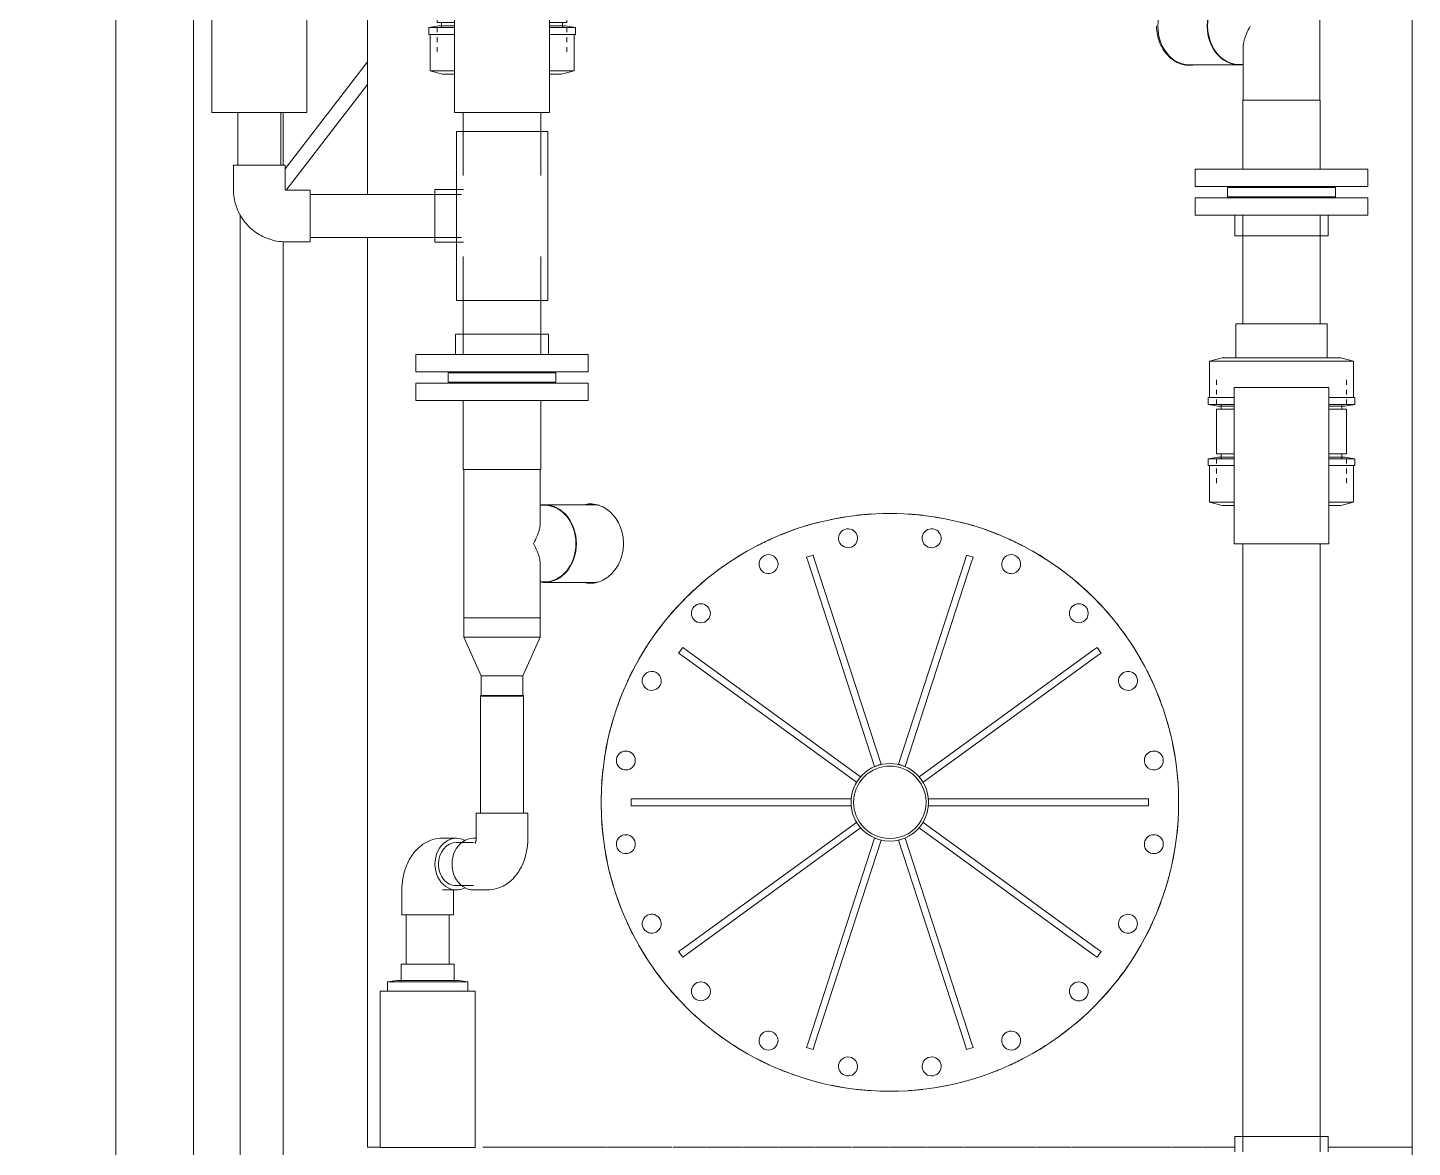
# Model space of a CAD drawing. Header units: millimetres. Extents: x -3824 to 3958, y -576 to 3647.
# Drawn here: x -2217 to -611, y 670 to 1968 of the extents above; entities that cross this region are included whole.
import ezdxf

# ---------------------------------------------------------------- set-up
doc = ezdxf.new("R2010")
doc.units = ezdxf.units.MM
for name, color, linetype, lineweight in [('A_--------_E-', 8, 'Continuous', 9), ('M-_EQPT----_E', 7, 'Continuous', 9), ('M-_WATR----_E', 5, 'Continuous', 9)]:
    doc.layers.add(name, color=color, linetype=linetype, lineweight=lineweight)

# ---------------------------------------------------------------- blocks, each defined once
blk = doc.blocks.new('PNS-0100 MAIN FRAME - ASY PNS-0100 MAIN FRAME_iam-651195-Разрез 2')
at = {"layer": 'A_--------_E-'}
for p, q in [((-1822.8, 1928.7), (-1918.2, 1804.8)), ((-1917.1, 1780), (-1822.8, 1902.4))]:
    blk.add_line(p, q, dxfattribs=at)
blk = doc.blocks.new('PNS-0100 MAIN FRAME - Standard-550811-Разрез 2')
blk.add_blockref('PNS-0100 MAIN FRAME - ASY PNS-0100 MAIN FRAME_iam-651195-Разрез 2', (0, 0))
blk = doc.blocks.new('PNS-Filter column D1200 _180 Left feed 90-50_ - ASY PNS-Filter column D1200_iam-V13-Разрез 2')
at = {"layer": 'A_--------_E-'}
for p, q in [((-610.8, 670.1), (-610.8, 2440.1)), ((-1822.8, 2284.3), (-1822.8, 1775)), ((-1822.8, 1775), (-1822.8, 2284.3)), ((-718.1, 1884.1), (-718.1, 2056.1)), ((-807, 1944.6), (-807, 1884.1)), ((-869.2, 1925.1), (-811.8, 1925.1)), ((-811.8, 1925.7), (-806.9, 1925.7)), ((-807.5, 1884.1), (-807.5, 1804.1)), ((-788.3, 1884.1), (-807.5, 1884.1)), ((-717.5, 1884.1), (-788.3, 1884.1)), ((-717.5, 1804.1), (-717.5, 1884.1)), ((-862.5, 1804.1), (-862.5, 1784.1)), ((-680.6, 1804.1), (-862.5, 1804.1)), ((-662.5, 1804.1), (-680.6, 1804.1)), ((-662.5, 1784.1), (-662.5, 1804.1)), ((-680.6, 1784.1), (-862.5, 1784.1)), ((-662.5, 1784.1), (-680.6, 1784.1)), ((-1822.8, 1725), (-1822.8, 670.1)), ((-1822.8, 670.1), (-1822.8, 1725)), ((-1766.6, 1556.1), (-1766.6, 1536.1)), ((-1766.6, 1556.1), (-1748.5, 1556.1)), ((-1748.5, 1556.1), (-1566.6, 1556.1)), ((-1566.6, 1536.1), (-1566.6, 1556.1)), ((-1766.6, 1536.1), (-1748.5, 1536.1)), ((-1748.5, 1536.1), (-1566.6, 1536.1)), ((-1711.6, 1536.1), (-1711.6, 1456.1)), ((-1621.6, 1456.1), (-1621.6, 1536.1)), ((-1711.6, 1456.1), (-1640.8, 1456.1)), ((-1711.1, 1456.1), (-1711.1, 1284.1)), ((-1640.8, 1456.1), (-1621.6, 1456.1)), ((-1622.2, 1395.6), (-1622.2, 1456.1)), ((-1617.3, 1414.6), (-1622.2, 1414.6)), ((-1559.9, 1415.1), (-1617.3, 1415.1)), ((-1216.8, 1405.1), (-1216.8, 1404.8)), ((-1216.8, 1404.8), (-1216.8, 1405.1)), ((-1305.7, 1356.7), (-1313.3, 1354.2)), ((-1311.6, 1349), (-1313.3, 1354.2)), ((-1305.7, 1356.7), (-1304, 1351.4)), ((-1226.9, 1114.2), (-1304, 1351.4)), ((-1129.6, 1351.4), (-1206.7, 1114.2)), ((-1129.6, 1351.4), (-1127.9, 1356.7)), ((-1120.3, 1354.2), (-1127.9, 1356.7)), ((-1120.3, 1354.2), (-1122, 1349)), ((-1622.2, 1284.1), (-1622.2, 1344.6)), ((-1311.6, 1349), (-1234.5, 1111.7)), ((-1199.1, 1111.7), (-1122, 1349)), ((-1622.2, 1325.7), (-1617.3, 1325.7)), ((-1617.3, 1325.1), (-1559.9, 1325.1)), ((-1711.1, 1284.1), (-1711.1, 1261.6)), ((-1630.2, 1284.1), (-1711.1, 1284.1)), ((-1692.1, 1284.1), (-1711.1, 1284.1)), ((-1622.2, 1284.1), (-1692.1, 1284.1)), ((-1622.2, 1284.1), (-1630.2, 1284.1)), ((-1622.2, 1261.6), (-1622.2, 1284.1)), ((-1711.1, 1261.6), (-1690.8, 1216.6)), ((-1692.1, 1261.6), (-1711.1, 1261.6)), ((-1622.2, 1261.6), (-1692.1, 1261.6)), ((-1642.5, 1216.6), (-1622.2, 1261.6)), ((-1457.1, 1249.7), (-1461.8, 1243.2)), ((-1457.4, 1240), (-1461.8, 1243.2)), ((-1457.4, 1240), (-1255.5, 1093.3)), ((-1457.1, 1249.7), (-1452.7, 1246.5)), ((-1250.8, 1099.8), (-1452.7, 1246.5)), ((-980.9, 1246.5), (-1182.7, 1099.8)), ((-1178, 1093.3), (-976.2, 1240)), ((-980.9, 1246.5), (-976.4, 1249.7)), ((-971.7, 1243.2), (-976.4, 1249.7)), ((-971.7, 1243.2), (-976.2, 1240)), ((-1690.8, 1216.6), (-1690.8, 1194.1)), ((-1680.5, 1216.6), (-1690.8, 1216.6)), ((-1642.5, 1216.6), (-1680.5, 1216.6)), ((-1642.5, 1194.1), (-1642.5, 1216.6)), ((-1234.5, 1111.7), (-1226.9, 1114.2)), ((-1206.7, 1114.2), (-1199.1, 1111.7)), ((-1255.5, 1093.3), (-1250.8, 1099.8)), ((-1182.7, 1099.8), (-1178, 1093.3)), ((-1551.4, 1070.1), (-1551.8, 1070.1)), ((-1551.8, 1070.1), (-1551.4, 1070.1)), ((-1516.8, 1074.1), (-1516.8, 1066.1)), ((-1516.8, 1074.1), (-1511.3, 1074.1)), ((-1511.3, 1066.1), (-1516.8, 1066.1)), ((-1261.8, 1074.1), (-1511.3, 1074.1)), ((-1511.3, 1066.1), (-1261.8, 1066.1)), ((-1261.8, 1066.1), (-1261.8, 1074.1)), ((-922.3, 1074.1), (-1171.8, 1074.1)), ((-1171.8, 1074.1), (-1171.8, 1066.1)), ((-1171.8, 1066.1), (-922.3, 1066.1)), ((-922.3, 1074.1), (-916.8, 1074.1)), ((-916.8, 1066.1), (-922.3, 1066.1)), ((-916.8, 1066.1), (-916.8, 1074.1)), ((-881.8, 1070.1), (-882.1, 1070.1)), ((-881.8, 1070.1), (-882.1, 1070.1)), ((-1255.5, 1046.9), (-1457.4, 900.3)), ((-1250.8, 1040.4), (-1255.5, 1046.9)), ((-1178, 1046.9), (-1182.7, 1040.4)), ((-976.2, 900.3), (-1178, 1046.9)), ((-1452.7, 893.8), (-1250.8, 1040.4)), ((-1234.5, 1028.6), (-1311.6, 791.3)), ((-1226.9, 1026.1), (-1234.5, 1028.6)), ((-1199.1, 1028.6), (-1206.7, 1026.1)), ((-1122, 791.3), (-1199.1, 1028.6)), ((-1182.7, 1040.4), (-980.9, 893.8)), ((-1304, 788.8), (-1226.9, 1026.1)), ((-1206.7, 1026.1), (-1129.6, 788.8)), ((-1461.8, 897), (-1457.4, 900.3)), ((-976.2, 900.3), (-971.7, 897)), ((-1461.8, 897), (-1457.1, 890.6)), ((-1452.7, 893.8), (-1457.1, 890.6)), ((-976.4, 890.6), (-980.9, 893.8)), ((-976.4, 890.6), (-971.7, 897)), ((-1313.3, 786), (-1311.6, 791.3)), ((-1304, 788.8), (-1305.7, 783.6)), ((-1127.9, 783.6), (-1129.6, 788.8)), ((-1122, 791.3), (-1120.3, 786)), ((-1313.3, 786), (-1305.7, 783.6)), ((-1127.9, 783.6), (-1120.3, 786)), ((-1216.8, 735.5), (-1216.8, 735.1)), ((-1216.8, 735.5), (-1216.8, 735.1)), ((-1822.4, 670.1), (-1822.8, 670.1)), ((-1822.8, 670.1), (-1821.3, 670.1)), ((-1819.4, 670.1), (-1821.2, 670.1)), ((-1819.4, 670.1), (-1816.8, 670.1)), ((-1813.2, 670.1), (-1816.6, 670.1)), ((-1813.2, 670.1), (-1809.2, 670.1)), ((-1808, 670.1), (-1808.9, 670.1)), ((-1688.9, 670.1), (-1674.9, 670.1)), ((-1646.1, 670.1), (-1674.9, 670.1)), ((-1670.2, 670.1), (-1646, 670.1)), ((-1614.5, 670.1), (-1645.4, 670.1)), ((-1645.4, 670.1), (-1614.4, 670.1)), ((-1613.8, 670.1), (-1580.8, 670.1)), ((-1580.8, 670.1), (-1613.7, 670.1)), ((-1545.3, 670.1), (-1580.1, 670.1)), ((-1580.1, 670.1), (-1545.3, 670.1)), ((-1508.2, 670.1), (-1544.6, 670.1)), ((-1544.6, 670.1), (-1508.1, 670.1)), ((-1469.5, 670.1), (-1507.4, 670.1)), ((-1507.4, 670.1), (-1469.5, 670.1)), ((-1429.6, 670.1), (-1468.7, 670.1)), ((-1468.7, 670.1), (-1429.6, 670.1)), ((-1388.5, 670.1), (-1428.8, 670.1)), ((-1428.8, 670.1), (-1388.5, 670.1)), ((-1346.6, 670.1), (-1387.7, 670.1)), ((-1387.7, 670.1), (-1346.6, 670.1)), ((-1304.1, 670.1), (-1345.8, 670.1)), ((-1345.8, 670.1), (-1304.1, 670.1)), ((-1261.1, 670.1), (-1303.3, 670.1)), ((-1303.3, 670.1), (-1261.1, 670.1)), ((-1217.8, 670.1), (-1260.3, 670.1)), ((-1260.3, 670.1), (-1217.8, 670.1)), ((-1174.6, 670.1), (-1217.1, 670.1)), ((-1217.1, 670.1), (-1174.6, 670.1)), ((-1131.6, 670.1), (-1173.8, 670.1)), ((-1173.8, 670.1), (-1131.6, 670.1)), ((-1089, 670.1), (-1130.8, 670.1)), ((-1130.8, 670.1), (-1089, 670.1)), ((-1047.1, 670.1), (-1088.3, 670.1)), ((-1088.3, 670.1), (-1047.1, 670.1)), ((-1006, 670.1), (-1046.4, 670.1)), ((-1046.4, 670.1), (-1006, 670.1)), ((-966, 670.1), (-1005.3, 670.1)), ((-1005.3, 670.1), (-966, 670.1)), ((-927.3, 670.1), (-965.4, 670.1)), ((-965.3, 670.1), (-927.3, 670.1)), ((-890, 670.1), (-926.7, 670.1)), ((-926.7, 670.1), (-890.1, 670.1)), ((-854.5, 670.1), (-889.5, 670.1)), ((-889.5, 670.1), (-854.5, 670.1)), ((-820.7, 670.1), (-853.9, 670.1)), ((-853.9, 670.1), (-820.7, 670.1)), ((-816.4, 670.1), (-820.2, 670.1)), ((-820.2, 670.1), (-816.4, 670.1)), ((-707.5, 670.1), (-708.5, 670.1)), ((-708.5, 670.1), (-707.6, 670.1)), ((-685.4, 670.1), (-707.2, 670.1)), ((-707.2, 670.1), (-685.4, 670.1)), ((-666, 670.1), (-685.1, 670.1)), ((-685.1, 670.1), (-666, 670.1)), ((-658.6, 670.1), (-665.7, 670.1)), ((-658.6, 670.1), (-649.4, 670.1)), ((-642, 670.1), (-649.2, 670.1)), ((-642, 670.1), (-635.6, 670.1)), ((-629.7, 670.1), (-635.5, 670.1)), ((-629.7, 670.1), (-624.9, 670.1)), ((-620.5, 670.1), (-624.7, 670.1)), ((-620.5, 670.1), (-617.1, 670.1)), ((-614.3, 670.1), (-617, 670.1)), ((-614.3, 670.1), (-612.4, 670.1)), ((-611.2, 670.1), (-612.4, 670.1)), ((-611.2, 670.1), (-610.8, 670.1)), ((-610.8, 640.1), (-610.8, 670.1))]:
    blk.add_line(p, q, dxfattribs=at)
for centre, radius, start, end in [((-1216.8, 1070.1), 335, 45, 225), ((-1216.8, 1070.1), 335, 98.9209, 101.7426), ((-1216.8, 1070.1), 335, 93.7609, 96.5692), ((-1216.8, 1070.1), 335, 90, 91.402), ((-1216.8, 1070.1), 335, 88.598, 90), ((-1216.8, 1070.1), 335, 83.4308, 86.2391), ((-1216.8, 1070.1), 335, 78.2574, 81.0791), ((-1216.8, 1070.1), 335, 109.2347, 112.1246), ((-1216.8, 1070.1), 335, 104.0786, 106.9256), ((-1265.3, 1376.3), 11, 99, 279), ((-1265.3, 1376.3), 11, 279, 99), ((-1168.3, 1376.3), 11, 81, 261), ((-1168.3, 1376.3), 11, 261, 81), ((-1216.8, 1070.1), 335, 73.0744, 75.9214), ((-1216.8, 1070.1), 335, 67.8754, 70.7653), ((-1216.8, 1070.1), 335, 114.421, 117.3533), ((-1216.8, 1070.1), 335, 62.6467, 65.579), ((-1216.8, 1070.1), 335, 119.5432, 122.6473), ((-1357.5, 1346.3), 11, 117, 297), ((-1357.5, 1346.3), 11, 297, 117), ((-1076.1, 1346.3), 11, 63, 243), ((-1076.1, 1346.3), 11, 243, 63), ((-1216.8, 1070.1), 335, 57.3527, 60.4568), ((-1216.8, 1070.1), 335, 124.6961, 128.1374), ((-1216.8, 1070.1), 335, 51.8626, 55.3039), ((-1216.8, 1070.1), 335, 129.8483, 140.1517), ((-1216.8, 1070.1), 335, 39.8483, 50.1517), ((-1216.8, 1070.1), 335, 225, 45), ((-1436, 1289.3), 11, 135, 315), ((-1436, 1289.3), 11, 315, 135), ((-997.6, 1289.3), 11, 45, 225), ((-997.6, 1289.3), 11, 225, 45), ((-1216.8, 1070.1), 335, 141.8626, 145.3039), ((-1216.8, 1070.1), 335, 34.6961, 38.1374), ((-1216.8, 1070.1), 335, 147.3527, 150.4568), ((-1216.8, 1070.1), 335, 29.5432, 32.6473), ((-1216.8, 1070.1), 335, 152.6467, 155.6106), ((-1493, 1210.9), 11, 333, 153), ((-940.6, 1210.9), 11, 27, 207), ((-1216.8, 1070.1), 335, 24.3894, 27.3533), ((-1493, 1210.9), 11, 153, 333), ((-940.6, 1210.9), 11, 207, 27), ((-1216.8, 1070.1), 335, 157.8754, 160.7653), ((-1216.8, 1070.1), 335, 19.2347, 22.1246), ((-1216.8, 1070.1), 335, 163.0744, 165.9214), ((-1216.8, 1070.1), 335, 14.0786, 16.9256), ((-1216.8, 1070.1), 335, 168.2574, 171.0791), ((-1523, 1118.6), 11, 351, 171), ((-910.6, 1118.6), 11, 9, 189), ((-1216.8, 1070.1), 335, 8.9209, 11.7426), ((-1216.8, 1070.1), 335, 173.4308, 176.2391), ((-1523, 1118.6), 11, 171, 351), ((-1216.8, 1070.1), 45, 45, 225), ((-1216.8, 1070.1), 42, 45, 225), ((-910.6, 1118.6), 11, 189, 9), ((-1216.8, 1070.1), 335, 3.7609, 6.5692), ((-1216.8, 1070.1), 45, 225, 45), ((-1216.8, 1070.1), 42, 225, 45), ((-1216.8, 1070.1), 335, 178.598, 180), ((-1216.8, 1070.1), 335, 0, 1.402), ((-1216.8, 1070.1), 335, 180, 181.402), ((-1216.8, 1070.1), 335, 358.598, 360), ((-1216.8, 1070.1), 335, 183.7609, 186.5692), ((-1216.8, 1070.1), 335, 353.4308, 356.2391), ((-1523, 1021.6), 11, 9, 189), ((-910.6, 1021.6), 11, 351, 171), ((-1216.8, 1070.1), 335, 188.9209, 191.7426), ((-1523, 1021.6), 11, 189, 9), ((-910.6, 1021.6), 11, 171, 351), ((-1216.8, 1070.1), 335, 348.2574, 351.0791), ((-1216.8, 1070.1), 335, 194.0786, 196.9256), ((-1216.8, 1070.1), 335, 343.0744, 345.9214), ((-1216.8, 1070.1), 335, 199.2347, 202.1246), ((-1216.8, 1070.1), 335, 337.8754, 340.7653), ((-1216.8, 1070.1), 335, 204.3894, 207.3533), ((-1493, 929.4), 11, 27, 207), ((-1493, 929.4), 11, 207, 27), ((-940.6, 929.4), 11, 153, 333), ((-940.6, 929.4), 11, 333, 153), ((-1216.8, 1070.1), 335, 332.6467, 335.6106), ((-1216.8, 1070.1), 335, 209.5432, 212.6473), ((-1216.8, 1070.1), 335, 327.3527, 330.4568), ((-1216.8, 1070.1), 335, 214.6961, 218.1374), ((-1216.8, 1070.1), 335, 321.8626, 325.3039), ((-1216.8, 1070.1), 335, 219.8483, 230.1517), ((-1436, 850.9), 11, 45, 225), ((-1436, 850.9), 11, 225, 45), ((-997.6, 850.9), 11, 135, 315), ((-997.6, 850.9), 11, 315, 135), ((-1216.8, 1070.1), 335, 309.8483, 320.1517), ((-1216.8, 1070.1), 335, 231.8626, 235.3039), ((-1357.5, 793.9), 11, 63, 243), ((-1357.5, 793.9), 11, 243, 63), ((-1076.1, 793.9), 11, 117, 297), ((-1076.1, 793.9), 11, 297, 117), ((-1216.8, 1070.1), 335, 304.6961, 308.1374), ((-1216.8, 1070.1), 335, 237.3527, 240.4568), ((-1216.8, 1070.1), 335, 299.5432, 302.6473), ((-1216.8, 1070.1), 335, 242.6467, 245.6106), ((-1265.3, 763.9), 11, 81, 261), ((-1265.3, 763.9), 11, 261, 81), ((-1168.3, 763.9), 11, 99, 279), ((-1168.3, 763.9), 11, 279, 99), ((-1216.8, 1070.1), 335, 294.3894, 297.3533), ((-1216.8, 1070.1), 335, 247.8754, 250.7653), ((-1216.8, 1070.1), 335, 289.2347, 292.1246), ((-1216.8, 1070.1), 335, 253.0744, 255.9214), ((-1216.8, 1070.1), 335, 258.2574, 261.0791), ((-1216.8, 1070.1), 335, 278.9209, 281.7426), ((-1216.8, 1070.1), 335, 284.0786, 286.9256), ((-1216.8, 1070.1), 335, 263.4308, 266.2391), ((-1216.8, 1070.1), 335, 268.598, 270), ((-1216.8, 1070.1), 335, 270, 271.402), ((-1216.8, 1070.1), 335, 273.7609, 276.5692)]:
    blk.add_arc(centre, radius, start, end, dxfattribs=at)
for centre, major_axis, start_param, end_param in [((-869.2, 1970.1), (0, 45), 0, 3.141593), ((-811.8, 1970.1), (0, 45), 0, 3.141593), ((-811.8, 1970.1), (0, 44.4), 0, 3.141593), ((-811.8, 1970.1), (0, 45), 3.141593, 3.235499), ((-1617.3, 1370.1), (0, 45), 0, 0.093906), ((-1617.3, 1370.1), (0, 45), 3.141593, 6.283185), ((-1617.3, 1370.1), (0, 44.4), 3.141593, 6.283185), ((-1559.9, 1370.1), (0, 45), 6.123607, 6.283185), ((-1617.3, 1370.1), (0, 45), 3.047687, 3.141593), ((-1559.9, 1370.1), (0, 45), 3.141593, 3.301171)]:
    blk.add_ellipse(centre, major_axis=major_axis, ratio=0.819152, start_param=start_param, end_param=end_param, dxfattribs=at)
for points in [[(-877.4, 1925.7), (-880.2, 1926.5), (-885.7, 1928.8), (-893.1, 1934.4), (-899.2, 1941.6), (-903.8, 1950.2), (-906.8, 1959.9), (-907.4, 1966.7), (-907.5, 1970.1)], [(-870.9, 1924.7), (-870.3, 1924.7), (-869.8, 1924.8), (-869.2, 1924.8)], [(-1562.7, 1416.1), (-1564.5, 1416), (-1566.4, 1415.7), (-1568.3, 1415.2)], [(-1556, 1415), (-1553.3, 1414.2), (-1547.7, 1411.9), (-1540.2, 1406.3), (-1534, 1399), (-1529.3, 1390.3), (-1526.4, 1380.5), (-1525.7, 1373.6), (-1525.7, 1370.1)], [(-1525.7, 1370.1), (-1525.7, 1366.7), (-1526.4, 1359.7), (-1529.3, 1349.9), (-1534, 1341.3), (-1540.2, 1334), (-1547.7, 1328.3), (-1553.3, 1326), (-1556, 1325.3)], [(-1568.3, 1325), (-1566.4, 1324.6), (-1564.5, 1324.3), (-1562.7, 1324.2)]]:
    blk.add_open_spline(points, degree=3, dxfattribs=at)
for points, knots in [([(-798.9, 1970.1), (-800.6, 1967.1), (-802.7, 1962.7), (-804.8, 1957.1), (-806, 1953.1), (-806.7, 1949.2), (-806.9, 1946.4), (-807, 1944.9), (-807, 1944.6)], [0, 0, 0, 0, 0.125, 0.1875, 0.25, 0.3125, 0.375, 0.3888889, 0.3888889, 0.3888889, 0.3888889]), ([(-865.5, 1924.9), (-866.8, 1924.7), (-870.7, 1924.5), (-874.7, 1925), (-877.4, 1925.7)], [-0.5320404, -0.5320404, -0.5320404, -0.5320404, -0.5, -0.4285714, -0.4285714, -0.4285714, -0.4285714]), ([(-1571.7, 1415.2), (-1569.3, 1415.8), (-1564.1, 1416.5), (-1558.8, 1415.8), (-1556, 1415)], [-0.5633835, -0.5633835, -0.5633835, -0.5633835, -0.5, -0.4285714, -0.4285714, -0.4285714, -0.4285714]), ([(-1630.2, 1370.1), (-1628.5, 1373.2), (-1626.4, 1377.6), (-1624.3, 1383.2), (-1623.1, 1387.2), (-1622.4, 1391.1), (-1622.2, 1393.9), (-1622.2, 1395.4), (-1622.2, 1395.6)], [0, 0, 0, 0, 0.125, 0.1875, 0.25, 0.3125, 0.375, 0.3888889, 0.3888889, 0.3888889, 0.3888889]), ([(-1622.2, 1344.6), (-1622.2, 1344.9), (-1622.2, 1346.4), (-1622.4, 1349.2), (-1623.1, 1353.1), (-1624.3, 1357.1), (-1626.4, 1362.7), (-1628.5, 1367.1), (-1630.2, 1370.1)], [0.6111111, 0.6111111, 0.6111111, 0.6111111, 0.625, 0.6875, 0.75, 0.8125, 0.875, 1, 1, 1, 1]), ([(-1556, 1325.3), (-1558.8, 1324.5), (-1564.1, 1323.8), (-1569.3, 1324.4), (-1571.7, 1325)], [-0.5714286, -0.5714286, -0.5714286, -0.5714286, -0.5, -0.4366165, -0.4366165, -0.4366165, -0.4366165])]:
    blk.add_open_spline(points, degree=3, knots=knots, dxfattribs=at)
blk = doc.blocks.new('PNS-Filter column D1200 _180 Left feed 90-50_ - Standard-V14-Разрез 2')
at = {"layer": 'M-_EQPT----_E'}
for p, q in [((-807.5, 1784.1), (-807.5, 1783.1)), ((-717.5, 1783.1), (-717.5, 1784.1)), ((-1711.6, 1557.1), (-1711.6, 1556.1)), ((-1621.6, 1556.1), (-1621.6, 1557.1)), ((-1691.6, 1194.1), (-1691.6, 1193.1)), ((-1680.9, 1194.1), (-1691.6, 1194.1)), ((-1691.6, 1193.1), (-1690.9, 1193.1)), ((-1690.1, 1193.1), (-1688.8, 1193.1)), ((-1687.1, 1193.1), (-1685, 1193.1)), ((-1682.7, 1193.1), (-1680.9, 1193.1)), ((-1641.7, 1194.1), (-1680.9, 1194.1)), ((-1680.9, 1193.1), (-1680, 1193.1)), ((-1677.2, 1193.1), (-1674.1, 1193.1)), ((-1671, 1193.1), (-1667.7, 1193.1)), ((-1664.4, 1193.1), (-1661.2, 1193.1)), ((-1658.1, 1193.1), (-1655.1, 1193.1)), ((-1652.3, 1193.1), (-1649.7, 1193.1)), ((-1647.5, 1193.1), (-1645.5, 1193.1)), ((-1644, 1193.1), (-1642.8, 1193.1)), ((-1642, 1193.1), (-1641.7, 1193.1)), ((-1641.6, 1193.1), (-1641.6, 1194.1))]:
    blk.add_line(p, q, dxfattribs=at)
blk.add_blockref('PNS-Filter column D1200 _180 Left feed 90-50_ - ASY PNS-Filter column D1200_iam-V13-Разрез 2', (0, 0))
blk = doc.blocks.new('COMER_industrial series - BVI10-EL090-345467-Разрез 2')
at = {"layer": 'M-_WATR----_E', "color": 33, "lineweight": 20}
for p, q in [((-815.3, 1625), (-815.3, 1585.6)), ((-815.3, 1625), (-709.7, 1625)), ((-709.7, 1585.6), (-709.7, 1625)), ((-831.5, 1585.6), (-846, 1581.7)), ((-846, 1581.7), (-846, 1539.5)), ((-679, 1581.7), (-846, 1581.7)), ((-693.5, 1585.6), (-831.5, 1585.6)), ((-679, 1581.7), (-693.5, 1585.6)), ((-679, 1539.5), (-679, 1581.7)), ((-837.8, 1559.8), (-837.8, 1554.2)), ((-687.3, 1554.2), (-687.3, 1559.8)), ((-837.8, 1548.5), (-837.8, 1542.8)), ((-817.5, 1551), (-817.5, 1370)), ((-707.5, 1551), (-817.5, 1551)), ((-707.5, 1370), (-707.5, 1551)), ((-687.3, 1542.8), (-687.3, 1548.5)), ((-847.5, 1539.5), (-847.5, 1531.5)), ((-817.5, 1539.5), (-847.5, 1539.5)), ((-847.5, 1531.5), (-836, 1529.5)), ((-817.5, 1531.5), (-847.5, 1531.5)), ((-837.8, 1537.1), (-837.8, 1531.5)), ((-837.8, 1525.8), (-837.8, 1474.2)), ((-837.8, 1525.8), (-817.7, 1525.8)), ((-836, 1529.5), (-817.7, 1529.5)), ((-832.6, 1530.9), (-832.6, 1525.8)), ((-677.5, 1539.5), (-707.5, 1539.5)), ((-677.5, 1531.5), (-707.5, 1531.5)), ((-707.3, 1529.5), (-689, 1529.5)), ((-707.3, 1525.8), (-687.3, 1525.8)), ((-692.4, 1525.8), (-692.4, 1530.9)), ((-689, 1529.5), (-677.5, 1531.5)), ((-687.3, 1531.5), (-687.3, 1537.1)), ((-687.3, 1474.2), (-687.3, 1525.8)), ((-677.5, 1531.5), (-677.5, 1539.5)), ((-836, 1470.5), (-847.5, 1468.5)), ((-847.5, 1468.5), (-847.5, 1460.5)), ((-847.5, 1468.5), (-817.5, 1468.5)), ((-817.7, 1474.2), (-837.8, 1474.2)), ((-837.8, 1468.5), (-837.8, 1462.9)), ((-817.7, 1470.5), (-836, 1470.5)), ((-832.6, 1474.2), (-832.6, 1469.1)), ((-707.5, 1468.5), (-677.5, 1468.5)), ((-687.3, 1474.2), (-707.3, 1474.2)), ((-689, 1470.5), (-707.3, 1470.5)), ((-692.4, 1469.1), (-692.4, 1474.2)), ((-677.5, 1468.5), (-689, 1470.5)), ((-687.3, 1462.9), (-687.3, 1468.5)), ((-677.5, 1460.5), (-677.5, 1468.5)), ((-847.5, 1460.5), (-817.5, 1460.5)), ((-846, 1460.5), (-846, 1418.3)), ((-837.8, 1457.2), (-837.8, 1451.5)), ((-837.8, 1445.8), (-837.8, 1440.2)), ((-707.5, 1460.5), (-677.5, 1460.5)), ((-687.3, 1451.5), (-687.3, 1457.2)), ((-687.3, 1440.2), (-687.3, 1445.8)), ((-679, 1418.3), (-679, 1460.5)), ((-846, 1418.3), (-831.5, 1414.4)), ((-846, 1418.3), (-817.6, 1418.3)), ((-831.5, 1414.4), (-817.7, 1414.4)), ((-707.4, 1418.3), (-679, 1418.3)), ((-707.3, 1414.4), (-693.5, 1414.4)), ((-693.5, 1414.4), (-679, 1418.3)), ((-817.5, 1370), (-707.5, 1370))]:
    blk.add_line(p, q, dxfattribs=at)
blk = doc.blocks.new('Бочка фильтра - Бочка фильтра-V20-Разрез 2')
at = {"layer": 'M-_EQPT----_E'}
blk.add_line((-2446.8, 1879.9), (-2446.8, 540.1), dxfattribs=at)
at = {"layer": 'M-_EQPT----_E', "flags": 128}
for points in [[(-2446.8, 1879.9), (-2446.7, 1885.1), (-2446.4, 1890.3), (-2445.8, 1895.5), (-2445.1, 1900.6), (-2444.2, 1905.7), (-2443, 1910.8), (-2441.7, 1915.8), (-2440.2, 1920.8), (-2438.4, 1925.7), (-2436.5, 1930.5), (-2434.4, 1935.3), (-2432.1, 1940), (-2429.6, 1944.5), (-2426.9, 1949), (-2424, 1953.3), (-2421, 1957.6), (-2417.8, 1961.7), (-2414.5, 1965.7), (-2411, 1969.5), (-2407.3, 1973.2), (-2403.5, 1976.8), (-2399.6, 1980.2), (-2395.5, 1983.4), (-2391.3, 1986.5), (-2387, 1989.4), (-2382.5, 1992.1), (-2378, 1994.6), (-2373.3, 1997), (-2368.6, 1999.2), (-2363.8, 2001.2), (-2358.9, 2002.9), (-2354, 2004.5), (-2348.9, 2005.9), (-2343.9, 2007.1), (-2338.8, 2008.1), (-2333.6, 2008.9), (-2328.4, 2009.5), (-2323.3, 2009.8), (-2318.1, 2010), (-2316.6, 2010)], [(-2114.5, 2010), (-2116.8, 2010), (-2120.4, 2010), (-2124.2, 2010), (-2128, 2010), (-2132, 2010), (-2136.1, 2010), (-2140.3, 2010), (-2144.5, 2010), (-2148.9, 2010), (-2153.3, 2010), (-2157.8, 2010), (-2162.4, 2010), (-2167, 2010), (-2171.7, 2010), (-2176.4, 2010), (-2181.1, 2010), (-2185.9, 2010), (-2190.7, 2010), (-2195.5, 2010), (-2200.3, 2010), (-2205.1, 2010), (-2209.8, 2010), (-2214.6, 2010), (-2219.3, 2010), (-2224, 2010), (-2228.7, 2010), (-2233.3, 2010), (-2237.8, 2010), (-2242.3, 2010), (-2246.7, 2010), (-2251, 2010), (-2255.2, 2010), (-2259.4, 2010), (-2263.4, 2010), (-2267.3, 2010), (-2271.1, 2010), (-2274.8, 2010), (-2278.4, 2010), (-2281.9, 2010), (-2285.2, 2010), (-2288.3, 2010), (-2291.4, 2010), (-2294.2, 2010), (-2296.9, 2010), (-2299.5, 2010), (-2301.9, 2010), (-2304.1, 2010), (-2306.2, 2010), (-2308, 2010), (-2309.7, 2010), (-2311.2, 2010), (-2312.6, 2010), (-2313.7, 2010), (-2314.7, 2010), (-2315.4, 2010), (-2316, 2010), (-2316.4, 2010), (-2316.6, 2010), (-2316.6, 2010)], [(-2316.6, 2010), (-2316.6, 2010), (-2316.3, 2010), (-2315.8, 2010), (-2315.1, 2010), (-2314.3, 2010), (-2313.2, 2010), (-2312, 2010), (-2310.6, 2010), (-2309, 2010), (-2307.2, 2010), (-2305.2, 2010), (-2303.1, 2010), (-2301.2, 2010)], [(-2024.5, 1999), (-2021.5, 1997.6), (-2016.8, 1995.3), (-2012.2, 1992.8), (-2007.8, 1990.1), (-2003.4, 1987.3)], [(-2316.6, 410), (-2321.9, 410.1), (-2327, 410.4), (-2332.2, 410.9), (-2337.4, 411.7), (-2342.5, 412.6), (-2347.6, 413.7), (-2352.6, 415.1), (-2357.6, 416.6), (-2362.5, 418.3), (-2367.3, 420.3), (-2372.1, 422.4), (-2376.7, 424.7), (-2381.3, 427.2), (-2385.8, 429.9), (-2390.1, 432.7), (-2394.4, 435.8), (-2398.5, 438.9), (-2402.5, 442.3), (-2406.3, 445.8), (-2410, 449.5), (-2413.5, 453.3), (-2416.9, 457.2), (-2420.2, 461.3), (-2423.2, 465.5), (-2426.1, 469.8), (-2428.9, 474.3), (-2431.4, 478.8), (-2433.8, 483.4), (-2435.9, 488.2), (-2437.9, 493), (-2439.7, 497.9), (-2441.3, 502.8), (-2442.7, 507.8), (-2443.9, 512.9), (-2444.9, 518), (-2445.7, 523.2), (-2446.2, 528.3), (-2446.6, 533.5), (-2446.8, 538.7), (-2446.8, 540.1)], [(-1970.5, 465.3), (-1972.5, 462.4), (-1975.7, 458.3), (-1979.1, 454.3), (-1982.6, 450.5), (-1986.2, 446.8), (-1990, 443.2), (-1994, 439.8), (-1998.1, 436.6), (-2002.3, 433.5), (-2006.6, 430.6), (-2011, 427.9), (-2015.6, 425.4), (-2020.2, 423), (-2024.5, 421)], [(-2316.6, 410), (-2316.6, 410), (-2316.3, 410), (-2315.8, 410), (-2315.1, 410), (-2314.3, 410), (-2313.2, 410), (-2312, 410), (-2310.6, 410), (-2309, 410), (-2307.2, 410), (-2305.2, 410), (-2303.1, 410), (-2300.8, 410), (-2298.3, 410), (-2295.7, 410), (-2292.9, 410), (-2290, 410), (-2286.9, 410), (-2283.7, 410), (-2280.3, 410), (-2276.8, 410), (-2273.2, 410), (-2269.4, 410), (-2265.5, 410), (-2261.5, 410), (-2257.5, 410), (-2253.3, 410), (-2249, 410), (-2244.6, 410), (-2240.2, 410), (-2235.7, 410), (-2231.1, 410), (-2226.5, 410), (-2221.9, 410), (-2217.1, 410), (-2212.4, 410), (-2207.6, 410), (-2202.9, 410), (-2198.1, 410), (-2193.3, 410), (-2188.5, 410), (-2183.7, 410), (-2179, 410), (-2174.2, 410), (-2169.5, 410), (-2164.9, 410), (-2160.3, 410), (-2155.8, 410), (-2151.3, 410), (-2146.9, 410), (-2142.6, 410), (-2138.3, 410), (-2134.2, 410), (-2130.2, 410), (-2126.2, 410), (-2122.4, 410), (-2118.7, 410), (-2115.1, 410), (-2114.5, 410)], [(-2301.2, 410), (-2301.9, 410), (-2304.1, 410), (-2306.2, 410), (-2308, 410), (-2309.7, 410), (-2311.2, 410), (-2312.6, 410), (-2313.7, 410), (-2314.7, 410), (-2315.4, 410), (-2316, 410), (-2316.4, 410), (-2316.6, 410), (-2316.6, 410)]]:
    blk.add_lwpolyline(points, dxfattribs=at)
blk = doc.blocks.new('COMER_ST10_BR00_U-PVC бурт под фланец с гладкой поверхностью red - DN20 - DN225-872135-Разрез 2')
at = {"layer": 'M-_WATR----_E', "color": 33, "lineweight": 20}
for p, q in [((-825, 1783.1), (-825, 1772.1)), ((-700, 1783.1), (-825, 1783.1)), ((-700, 1772.1), (-700, 1783.1)), ((-825, 1772.1), (-700, 1772.1)), ((-816.5, 1772.1), (-816.5, 1771.1)), ((-708.5, 1771.1), (-708.5, 1772.1)), ((-816.5, 1751.1), (-816.5, 1727.1)), ((-708.5, 1727.1), (-708.5, 1751.1)), ((-816.5, 1727.1), (-708.5, 1727.1))]:
    blk.add_line(p, q, dxfattribs=at)
blk = doc.blocks.new('COMER_BR00_U-PVC свободный фланец red - DN15 - DN200-V28-Разрез 2')
at = {"layer": 'M-_WATR----_E', "lineweight": 20}
for p, q in [((-862.5, 1771.1), (-862.5, 1751.1)), ((-662.5, 1771.1), (-862.5, 1771.1)), ((-662.5, 1751.1), (-662.5, 1771.1)), ((-862.5, 1751.1), (-662.5, 1751.1))]:
    blk.add_line(p, q, dxfattribs=at)
blk = doc.blocks.new('COMER_ST10_U-PVC бурт под фланец с гладкой поверхностью red - DN20 - DN225-877299-Разрез 2')
at = {"layer": 'M-_WATR----_E', "lineweight": 20}
for p, q in [((675, 573.5), (675, 562.5)), ((692.8, 573.5), (675, 573.5)), ((675, 562.5), (701.4, 562.5)), ((683.5, 562.5), (683.5, 555)), ((773.6, 562.5), (800, 562.5)), ((800, 573.5), (782.2, 573.5)), ((791.5, 555), (791.5, 562.5)), ((800, 562.5), (800, 573.5)), ((683.5, 535), (683.5, 517.5)), ((791.5, 517.5), (791.5, 535)), ((683.5, 517.5), (791.5, 517.5))]:
    blk.add_line(p, q, dxfattribs=at)
blk = doc.blocks.new('COMER_EL50_U-PVC отвод 90 - DN16-DN315 _Grey_-936263-Разрез 2')
at = {"layer": 'M-_WATR----_E', "color": 40, "lineweight": 20}
for p, q in [((-219.6, 1028.5), (-235.5, 1028.5)), ((-282.8, 967.7), (-282.8, 939.5)), ((-235.5, 968.5), (-219.6, 968.5)), ((-222.8, 939.5), (-222.8, 967.7))]:
    blk.add_line(p, q, dxfattribs=at)
at = {"layer": 'M-_WATR----_E', "color": 40, "lineweight": 20, "flags": 128}
for points in [[(-235.5, 1028.5), (-238.3, 1028.4), (-241.1, 1028.1), (-243.8, 1027.6), (-246.5, 1027), (-249.1, 1026.1), (-251.5, 1025.1), (-253.9, 1024), (-256.1, 1022.8), (-258.3, 1021.5), (-260.2, 1020.1), (-262.1, 1018.6), (-263.8, 1017), (-265.5, 1015.5), (-267, 1013.8), (-268.4, 1012.2), (-269.8, 1010.5), (-271, 1008.8), (-272.1, 1007.1), (-273.2, 1005.3), (-274.2, 1003.6), (-275.2, 1001.8), (-276, 1000), (-276.8, 998.2), (-277.6, 996.4), (-278.3, 994.5), (-278.9, 992.7), (-279.5, 990.9), (-280, 989), (-280.5, 987.2), (-280.9, 985.3), (-281.3, 983.4), (-281.7, 981.5), (-282, 979.6), (-282.2, 977.7), (-282.4, 975.8), (-282.6, 973.9), (-282.7, 972), (-282.8, 970.1), (-282.8, 968.2), (-282.8, 967.7)], [(-222.8, 968.4), (-222.8, 967.8), (-222.8, 967.7)]]:
    blk.add_lwpolyline(points, dxfattribs=at)
at = {"layer": 'M-_WATR----_E', "color": 40, "lineweight": 20}
for centre, major_axis, ratio, start_param, end_param in [((-219.6, 998.5), (0, 30), 0.826606, 6.283164, 9.424757), ((-219.6, 998.5), (0, 30), 0.826606, 5.869323, 6.283164), ((-219.6, 998.5), (0, 30), 0.826606, 3.141572, 3.555456), ((-252.8, 939.5), (-30, 0), 0.000012, 4.114643, 6.283185), ((-252.8, 939.5), (-30, 0), 0.000012, 3.067445, 4.114643)]:
    blk.add_ellipse(centre, major_axis=major_axis, ratio=ratio, start_param=start_param, end_param=end_param, dxfattribs=at)
blk = doc.blocks.new('COMER_industrial series - BVI10-EL050-936265-Разрез 2')
at = {"layer": 'M-_WATR----_E', "color": 40, "lineweight": 20}
for p, q in [((-283.6, 882.4), (-283.6, 862.7)), ((-222, 862.7), (-222, 882.4)), ((-288.8, 863.6), (-299.4, 861.8)), ((-299.4, 861.8), (-299.4, 851)), ((-288.1, 851.7), (-288.2, 851)), ((-217.3, 851), (-217.5, 851.7)), ((-206.1, 861.8), (-216.8, 863.6)), ((-206.1, 851), (-206.1, 861.8)), ((-197.9, 851), (-307.8, 851)), ((-307.8, 851), (-307.8, 670)), ((-197.9, 670), (-197.9, 851)), ((-197.8, 851), (-197.9, 851)), ((-307.8, 670), (-197.9, 670)), ((-197.9, 670), (-197.8, 670))]:
    blk.add_line(p, q, dxfattribs=at)
for centre, major_axis, end_param in [((-252.8, 882.4), (-30.8, 0), 6.283185), ((-252.8, 861.8), (-46.6, 0), 6.283176), ((-252.8, 863.6), (-36, 0), 6.283176)]:
    blk.add_ellipse(centre, major_axis=major_axis, ratio=0.000002, start_param=3.141767, end_param=end_param, dxfattribs=at)
blk = doc.blocks.new('COMER_EL50_U-PVC отвод 90 - DN16-DN315 _Grey_-V35-Разрез 2')
at = {"layer": 'M-_WATR----_E', "color": 40, "lineweight": 20}
for p, q in [((1303.4, 1057.5), (1303.4, 1029.3)), ((1350.3, 1057.5), (1303.4, 1057.5)), ((1363.4, 1057.5), (1350.3, 1057.5)), ((1363.4, 1029.3), (1363.4, 1057.5)), ((1303.4, 1028.5), (1300.2, 1028.5)), ((1300.2, 968.5), (1316.1, 968.5))]:
    blk.add_line(p, q, dxfattribs=at)
at = {"layer": 'M-_WATR----_E', "color": 40, "lineweight": 20, "flags": 128}
for points in [[(1302.2, 1022.2), (1302.2, 1022.3), (1302.2, 1022.3), (1302.3, 1022.5), (1302.4, 1022.7), (1302.4, 1022.9), (1302.5, 1023.1), (1302.6, 1023.4), (1302.7, 1023.8), (1302.8, 1024.2), (1302.9, 1024.6), (1303, 1025), (1303.1, 1025.5), (1303.2, 1026), (1303.2, 1026.5), (1303.3, 1027), (1303.3, 1027.5), (1303.4, 1028.1), (1303.4, 1028.6), (1303.4, 1029.2), (1303.4, 1029.3)], [(1316.1, 968.5), (1318.9, 968.6), (1321.7, 968.9), (1324.4, 969.4), (1327.1, 970.1), (1329.7, 970.9), (1332.1, 971.9), (1334.5, 973), (1336.7, 974.2), (1338.8, 975.5), (1340.8, 977), (1342.7, 978.4), (1344.4, 980), (1346.1, 981.5), (1347.6, 983.2), (1349, 984.8), (1350.3, 986.5), (1351.6, 988.2), (1352.7, 990), (1353.8, 991.7), (1354.8, 993.5), (1355.8, 995.2), (1356.6, 997), (1357.4, 998.8), (1358.2, 1000.6), (1358.9, 1002.5), (1359.5, 1004.3), (1360.1, 1006.2), (1360.6, 1008), (1361.1, 1009.9), (1361.5, 1011.7), (1361.9, 1013.6), (1362.2, 1015.5), (1362.5, 1017.4), (1362.8, 1019.3), (1363, 1021.2), (1363.2, 1023.1), (1363.3, 1025), (1363.4, 1026.9), (1363.4, 1028.8), (1363.4, 1029.3)]]:
    blk.add_lwpolyline(points, dxfattribs=at)
at = {"layer": 'M-_WATR----_E', "color": 40, "lineweight": 20}
blk.add_ellipse((1300.2, 998.5), major_axis=(0, 30), ratio=0.826606, start_param=0, end_param=3.141593, dxfattribs=at)
blk = doc.blocks.new('COMER_ST10_BR00_U-PVC бурт под фланец с гладкой поверхностью red - DN20 - DN225-V39-Разрез 2')
at = {"layer": 'M-_WATR----_E', "color": 140, "lineweight": 20}
for p, q in [((-1720.6, 1613.1), (-1720.6, 1589.1)), ((-1612.6, 1613.1), (-1720.6, 1613.1)), ((-1612.6, 1589.1), (-1612.6, 1613.1)), ((-1729.1, 1568.1), (-1729.1, 1557.1)), ((-1604.1, 1568.1), (-1729.1, 1568.1)), ((-1720.6, 1569.1), (-1720.6, 1568.1)), ((-1612.6, 1568.1), (-1612.6, 1569.1)), ((-1604.1, 1557.1), (-1604.1, 1568.1)), ((-1729.1, 1557.1), (-1604.1, 1557.1))]:
    blk.add_line(p, q, dxfattribs=at)
blk = doc.blocks.new('COMER_industrial series - BVI10-EL090-V40-Разрез 2')
at = {"layer": 'M-_WATR----_E', "color": 140, "lineweight": 20}
for p, q in [((-1719.4, 2125), (-1719.4, 2085.6)), ((-1719.4, 2125), (-1613.8, 2125)), ((-1613.8, 2085.6), (-1613.8, 2125)), ((-1735.6, 2085.6), (-1750.1, 2081.7)), ((-1750.1, 2081.7), (-1750.1, 2039.5)), ((-1583.1, 2081.7), (-1750.1, 2081.7)), ((-1597.6, 2085.6), (-1735.6, 2085.6)), ((-1583.1, 2081.7), (-1597.6, 2085.6)), ((-1583.1, 2039.5), (-1583.1, 2081.7)), ((-1741.9, 2059.8), (-1741.9, 2054.2)), ((-1591.4, 2054.2), (-1591.4, 2059.8)), ((-1741.9, 2048.5), (-1741.9, 2042.8)), ((-1721.6, 2051), (-1721.6, 1870)), ((-1611.6, 2051), (-1721.6, 2051)), ((-1611.6, 1870), (-1611.6, 2051)), ((-1591.4, 2042.8), (-1591.4, 2048.5)), ((-1751.6, 2039.5), (-1751.6, 2031.5)), ((-1721.6, 2039.5), (-1751.6, 2039.5)), ((-1751.6, 2031.5), (-1740.1, 2029.5)), ((-1721.6, 2031.5), (-1751.6, 2031.5)), ((-1741.9, 2037.1), (-1741.9, 2031.5)), ((-1741.9, 2025.8), (-1741.9, 1974.2)), ((-1741.9, 2025.8), (-1721.8, 2025.8)), ((-1740.1, 2029.5), (-1721.8, 2029.5)), ((-1736.7, 2030.9), (-1736.7, 2025.8)), ((-1581.6, 2039.5), (-1611.6, 2039.5)), ((-1581.6, 2031.5), (-1611.6, 2031.5)), ((-1611.4, 2029.5), (-1593.1, 2029.5)), ((-1611.4, 2025.8), (-1591.4, 2025.8)), ((-1596.5, 2025.8), (-1596.5, 2030.9)), ((-1593.1, 2029.5), (-1581.6, 2031.5)), ((-1591.4, 2031.5), (-1591.4, 2037.1)), ((-1591.4, 1974.2), (-1591.4, 2025.8)), ((-1581.6, 2031.5), (-1581.6, 2039.5)), ((-1740.1, 1970.5), (-1751.6, 1968.5)), ((-1751.6, 1968.5), (-1751.6, 1960.5)), ((-1751.6, 1968.5), (-1721.6, 1968.5)), ((-1751.6, 1960.5), (-1721.6, 1960.5)), ((-1750.1, 1960.5), (-1750.1, 1918.3)), ((-1721.8, 1974.2), (-1741.9, 1974.2)), ((-1741.9, 1968.5), (-1741.9, 1962.9)), ((-1721.8, 1970.5), (-1740.1, 1970.5)), ((-1736.7, 1974.2), (-1736.7, 1969.1)), ((-1611.6, 1968.5), (-1581.6, 1968.5)), ((-1611.6, 1960.5), (-1581.6, 1960.5)), ((-1591.4, 1974.2), (-1611.4, 1974.2)), ((-1593.1, 1970.5), (-1611.4, 1970.5)), ((-1596.5, 1969.1), (-1596.5, 1974.2)), ((-1581.6, 1968.5), (-1593.1, 1970.5)), ((-1591.4, 1962.9), (-1591.4, 1968.5)), ((-1583.1, 1918.3), (-1583.1, 1960.5)), ((-1581.6, 1960.5), (-1581.6, 1968.5)), ((-1741.9, 1957.2), (-1741.9, 1951.5)), ((-1741.9, 1945.8), (-1741.9, 1940.2)), ((-1591.4, 1951.5), (-1591.4, 1957.2)), ((-1591.4, 1940.2), (-1591.4, 1945.8)), ((-1750.1, 1918.3), (-1735.6, 1914.4)), ((-1750.1, 1918.3), (-1721.7, 1918.3)), ((-1735.6, 1914.4), (-1721.8, 1914.4)), ((-1611.5, 1918.3), (-1583.1, 1918.3)), ((-1611.4, 1914.4), (-1597.6, 1914.4)), ((-1597.6, 1914.4), (-1583.1, 1918.3)), ((-1721.6, 1870), (-1611.6, 1870))]:
    blk.add_line(p, q, dxfattribs=at)
blk = doc.blocks.new('Тройник клеевой - d 20-315 мм-949982-Разрез 2')
at = {"layer": 'M-_WATR----_E', "color": 140, "lineweight": 20}
for p, q in [((-1719.6, 1848), (-1719.6, 1797)), ((-1613.6, 1848), (-1719.6, 1848)), ((-1613.6, 1797), (-1613.6, 1848)), ((-1719.6, 1797), (-1719.6, 1750)), ((-1613.6, 1750), (-1613.6, 1797)), ((-1713.6, 1780.5), (-1744.6, 1780.5)), ((-1744.6, 1780.5), (-1744.6, 1719.5)), ((-1711.5, 1780.5), (-1713.6, 1780.5)), ((-1719.6, 1750), (-1719.6, 1703)), ((-1613.6, 1703), (-1613.6, 1750)), ((-1744.6, 1719.5), (-1713.6, 1719.5)), ((-1713.6, 1719.5), (-1711.5, 1719.5)), ((-1719.6, 1703), (-1719.6, 1652)), ((-1613.6, 1652), (-1613.6, 1703)), ((-1719.6, 1652), (-1613.6, 1652))]:
    blk.add_line(p, q, dxfattribs=at)
blk = doc.blocks.new('COMER_EL50_U-PVC отвод 90 - DN16-DN315 _Grey_-V63-Разрез 2')
at = {"layer": 'M-_WATR----_E', "color": 136, "lineweight": 20}
for p, q in [((-1978.2, 1809), (-1978.2, 1780.8)), ((-1918.2, 1809), (-1978.2, 1809)), ((-1918.2, 1780.8), (-1918.2, 1809)), ((-1889.2, 1780), (-1917.4, 1780)), ((-1889.2, 1720), (-1889.2, 1780)), ((-1917.4, 1720), (-1889.2, 1720))]:
    blk.add_line(p, q, dxfattribs=at)
at = {"layer": 'M-_WATR----_E', "color": 136, "lineweight": 20, "flags": 128}
for points in [[(-1978.2, 1780.8), (-1978.2, 1778.4), (-1978, 1775.9), (-1977.8, 1773.5), (-1977.5, 1771.1), (-1977, 1768.7), (-1976.5, 1766.3), (-1975.9, 1764), (-1975.1, 1761.7), (-1974.3, 1759.4), (-1973.4, 1757.1), (-1972.4, 1754.9), (-1971.4, 1752.7), (-1970.2, 1750.6), (-1968.9, 1748.5), (-1967.6, 1746.5), (-1966.2, 1744.5), (-1964.7, 1742.6), (-1963.1, 1740.7), (-1961.5, 1738.9), (-1959.8, 1737.2), (-1958, 1735.5), (-1956.2, 1733.9), (-1954.3, 1732.4), (-1952.3, 1731), (-1950.3, 1729.6), (-1948.2, 1728.4), (-1946.1, 1727.2), (-1943.9, 1726.1), (-1941.7, 1725.1), (-1939.5, 1724.1), (-1937.2, 1723.3), (-1934.9, 1722.6), (-1932.5, 1721.9), (-1930.2, 1721.3), (-1927.8, 1720.9), (-1925.4, 1720.5), (-1922.9, 1720.3), (-1920.5, 1720.1), (-1918.1, 1720), (-1917.4, 1720)], [(-1917.4, 1780), (-1917.5, 1780), (-1917.5, 1780), (-1917.5, 1780), (-1917.6, 1780), (-1917.6, 1780), (-1917.6, 1780), (-1917.7, 1780), (-1917.7, 1780), (-1917.7, 1780.1), (-1917.7, 1780.1), (-1917.8, 1780.1), (-1917.8, 1780.1), (-1917.8, 1780.1), (-1917.9, 1780.1), (-1917.9, 1780.1), (-1917.9, 1780.2), (-1917.9, 1780.2), (-1918, 1780.2), (-1918, 1780.2), (-1918, 1780.2), (-1918, 1780.3), (-1918, 1780.3), (-1918.1, 1780.3), (-1918.1, 1780.3), (-1918.1, 1780.4), (-1918.1, 1780.4), (-1918.1, 1780.4), (-1918.2, 1780.5), (-1918.2, 1780.5), (-1918.2, 1780.5), (-1918.2, 1780.5), (-1918.2, 1780.6), (-1918.2, 1780.6), (-1918.2, 1780.6), (-1918.2, 1780.7), (-1918.2, 1780.7), (-1918.2, 1780.7), (-1918.2, 1780.8), (-1918.2, 1780.8), (-1918.2, 1780.8)]]:
    blk.add_lwpolyline(points, dxfattribs=at)
blk = doc.blocks.new('COMER_industrial series - BVI10-EL050-V68-Разрез 2')
at = {"layer": 'M-_WATR----_E', "color": 136, "lineweight": 20}
for p, q in [((-1979, 2082.4), (-1979, 2062.7)), ((-1979, 2082.4), (-1917.4, 2082.4)), ((-1917.4, 2062.7), (-1917.4, 2082.4)), ((-1984.2, 2063.6), (-1994.9, 2061.8)), ((-1994.9, 2061.8), (-1994.9, 2051)), ((-1901.6, 2061.8), (-1994.9, 2061.8)), ((-1912.2, 2063.6), (-1984.2, 2063.6)), ((-1901.6, 2061.8), (-1912.2, 2063.6)), ((-1901.6, 2051), (-1901.6, 2061.8)), ((-2003.2, 2051), (-2003.2, 1870)), ((-1893.2, 2051), (-2003.2, 2051)), ((-1983.5, 2051.7), (-1983.7, 2051)), ((-1912.8, 2051), (-1913, 2051.7)), ((-1893.2, 1870), (-1893.2, 2051)), ((-2003.2, 1870), (-1893.2, 1870))]:
    blk.add_line(p, q, dxfattribs=at)

msp = doc.modelspace()

# ---------------------------------------------------------------- linework, layer by layer
at = {"layer": 'M-_WATR----_E', "color": 33, "lineweight": 20}
for p, q in [((-2114.5, 2621), (-2114.5, 274)), ((-2024.5, 274), (-2024.5, 2621)), ((-807.5, 1772.1), (-807.5, 1771.1)), ((-717.5, 1771.1), (-717.5, 1772.1)), ((-807.5, 1751.1), (-807.5, 1625)), ((-717.5, 1625), (-717.5, 1751.1)), ((-807.5, 1370), (-807.5, 665)), ((-717.5, 665), (-717.5, 1370))]:
    msp.add_line(p, q, dxfattribs=at)
at = {"layer": 'M-_WATR----_E', "color": 136, "lineweight": 20}
for p, q in [((-1973.2, 1870), (-1973.2, 1809)), ((-1923.2, 1809), (-1923.2, 1870)), ((-1713.6, 1775), (-1889.2, 1775)), ((-1889.2, 1725), (-1713.6, 1725))]:
    msp.add_line(p, q, dxfattribs=at)
at = {"layer": 'M-_WATR----_E', "color": 40, "lineweight": 20}
for p, q in [((-1920.5, 1809), (-1920.5, 1870)), ((-1970.5, 1751.7), (-1970.5, 359)), ((-1920.5, 359), (-1920.5, 1720.3)), ((-1691.6, 1193.1), (-1691.6, 1057.5)), ((-1691.4, 1193.1), (-1691.6, 1193.1)), ((-1690.1, 1193.1), (-1690.8, 1193.1)), ((-1687.1, 1193.1), (-1688.8, 1193.1)), ((-1682.7, 1193.1), (-1685, 1193.1)), ((-1677.2, 1193.1), (-1680, 1193.1)), ((-1670.9, 1193.1), (-1674.1, 1193.1)), ((-1664.4, 1193.1), (-1667.7, 1193.1)), ((-1658.1, 1193.1), (-1661.2, 1193.1)), ((-1652.3, 1193.1), (-1655.1, 1193.1)), ((-1647.5, 1193.1), (-1649.7, 1193.1)), ((-1643.9, 1193.1), (-1645.5, 1193.1)), ((-1642, 1193.1), (-1642.8, 1193.1)), ((-1641.6, 1057.5), (-1641.6, 1193.1)), ((-1699.8, 1023.5), (-1719.7, 1023.5)), ((-1719.7, 973.5), (-1699.8, 973.5)), ((-1777.8, 939.5), (-1777.8, 882.5)), ((-1727.8, 882.5), (-1727.8, 939.5))]:
    msp.add_line(p, q, dxfattribs=at)
at = {"layer": 'M-_WATR----_E', "color": 140, "lineweight": 20}
for p, q in [((-1711.6, 1870), (-1711.6, 1797)), ((-1621.6, 1797), (-1621.6, 1870)), ((-1711.6, 1703), (-1711.6, 1589.1)), ((-1621.6, 1589.1), (-1621.6, 1703)), ((-1711.6, 1569.1), (-1711.6, 1568.1)), ((-1621.6, 1568.1), (-1621.6, 1569.1))]:
    msp.add_line(p, q, dxfattribs=at)
at = {"layer": 'M-_WATR----_E', "color": 40, "lineweight": 20}
for centre, major_axis, ratio, start_param, end_param in [((-1719.7, 998.5), (0, 25), 0.826606, 0, 1.570796), ((-1719.7, 998.5), (0, 25), 0.826606, 1.570796, 3.141593), ((-1752.8, 882.5), (-25, 0), 0.000002, 4.712389, 6.283185), ((-1752.8, 882.5), (-25, 0), 0.000002, 3.141593, 4.712389)]:
    msp.add_ellipse(centre, major_axis=major_axis, ratio=ratio, start_param=start_param, end_param=end_param, dxfattribs=at)

# ---------------------------------------------------------------- block references
at = {"layer": 'A_--------_E-'}
msp.add_blockref('PNS-0100 MAIN FRAME - Standard-550811-Разрез 2', (0, 0), dxfattribs=at)
at = {"layer": 'M-_EQPT----_E'}
for name in ['PNS-Filter column D1200 _180 Left feed 90-50_ - Standard-V14-Разрез 2', 'Бочка фильтра - Бочка фильтра-V20-Разрез 2']:
    msp.add_blockref(name, (0, 0), dxfattribs=at)
at = {"layer": 'M-_WATR----_E', "color": 140, "lineweight": 20}
for name in ['COMER_industrial series - BVI10-EL090-V40-Разрез 2', 'Тройник клеевой - d 20-315 мм-949982-Разрез 2', 'COMER_ST10_BR00_U-PVC бурт под фланец с гладкой поверхностью red - DN20 - DN225-V39-Разрез 2']:
    msp.add_blockref(name, (0, 0), dxfattribs=at)
at = {"layer": 'M-_WATR----_E', "color": 136, "lineweight": 20}
for name in ['COMER_industrial series - BVI10-EL050-V68-Разрез 2', 'COMER_EL50_U-PVC отвод 90 - DN16-DN315 _Grey_-V63-Разрез 2']:
    msp.add_blockref(name, (0, 0), dxfattribs=at)
at = {"layer": 'M-_WATR----_E', "color": 33, "lineweight": 20}
for name in ['COMER_ST10_BR00_U-PVC бурт под фланец с гладкой поверхностью red - DN20 - DN225-872135-Разрез 2', 'COMER_industrial series - BVI10-EL090-345467-Разрез 2']:
    msp.add_blockref(name, (0, 0), dxfattribs=at)
at = {"layer": 'M-_WATR----_E', "lineweight": 20}
msp.add_blockref('COMER_BR00_U-PVC свободный фланец red - DN15 - DN200-V28-Разрез 2', (0, 0), dxfattribs=at)
at = {"layer": 'M-_WATR----_E', "lineweight": 20, "rotation": 180}
for name, p in [('COMER_BR00_U-PVC свободный фланец red - DN15 - DN200-V28-Разрез 2', (-2429.1, 3340.3)), ('COMER_ST10_U-PVC бурт под фланец с гладкой поверхностью red - DN20 - DN225-877299-Разрез 2', (-25, 1200))]:
    msp.add_blockref(name, p, dxfattribs=at)
at = {"layer": 'M-_WATR----_E', "color": 40, "lineweight": 20}
for name, p in [('COMER_EL50_U-PVC отвод 90 - DN16-DN315 _Grey_-V35-Разрез 2', (-3000, 0)), ('COMER_EL50_U-PVC отвод 90 - DN16-DN315 _Grey_-936263-Разрез 2', (-1500, 0)), ('COMER_industrial series - BVI10-EL050-936265-Разрез 2', (-1500, 0))]:
    msp.add_blockref(name, p, dxfattribs=at)

doc.saveas('drawing.dxf')
